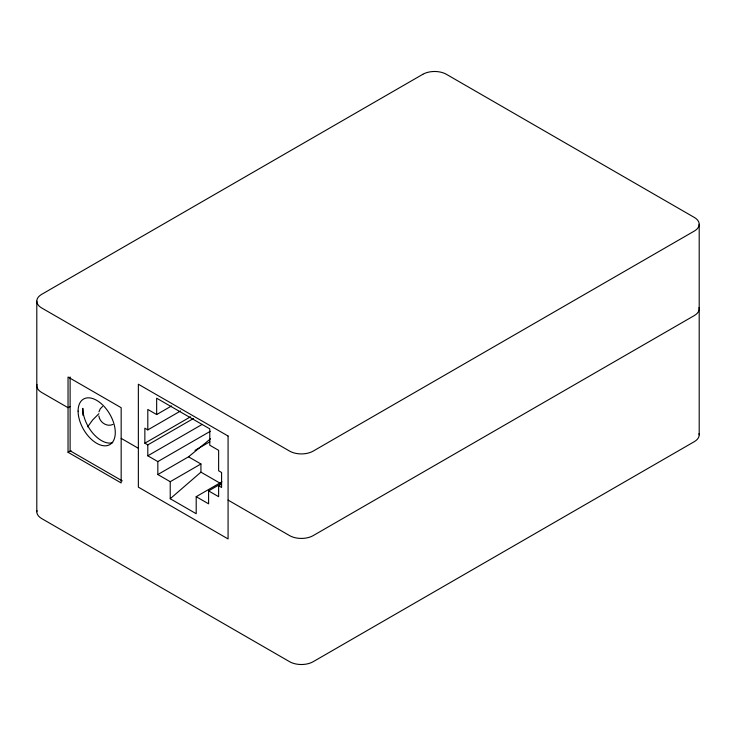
<?xml version="1.0" encoding="UTF-8"?>
<svg xmlns="http://www.w3.org/2000/svg" width="736" height="736" viewBox="0 0 736 736"><rect width="100%" height="100%" fill="white"/><g stroke="black" fill="none" stroke-linecap="round" stroke-linejoin="round"><path stroke-width="1.1" d="M98.946 411.81L100.234 408.848L102.543 406.484M87.621 426.871L92.598 420.017L98.918 413.687M221.941 481.822L196.199 496.68L196.199 513.719L170.228 498.732L200.928 472.153L200.928 463.974L188.526 456.817L157.835 474.536L157.835 461.582L210.266 431.314M188.526 456.817L210.542 438.794M70.012 406.557L68.043 407.698L41.685 392.481A16.698 9.642 0 0 1 36.947 384.413M68.043 452.281L121.164 482.954L121.164 407.698L68.043 377.025L68.043 452.281L70.996 450.579M193.476 418.517L147.807 444.884L144.854 443.182L144.854 428.186L147.807 429.898L147.807 409.446L156.658 414.561L171.571 405.95M147.807 429.898L180.568 410.973M144.854 443.182L190.532 416.815M147.807 444.884L147.807 455.796L202.216 424.378M194.966 450.377L209.852 441.784M157.835 474.536L170.228 481.694L200.928 463.974M196.199 496.68L208.601 503.838L208.601 490.894L221.462 483.469M208.601 490.894L218.629 496.68L218.629 485.778L221.61 484.058M112.902 424.433C106.876 427.257 99.636 422.271 98.863 415.96M200.928 472.153L220.165 483.258M218.629 485.778L221.582 487.48L221.582 472.494L218.629 470.782L218.629 450.34L209.778 445.225L209.778 428.867L156.658 398.204L156.658 414.561M121.164 438.371L138.359 448.298M228.077 500.094L289.588 535.606A16.698 9.642 0 0 0 313.196 535.606L694.315 315.569A16.698 9.642 0 0 0 699.053 307.501M147.807 455.796L157.835 461.582M122.268 480.893L70.122 450.791L70.122 376.961M699.2 224.25L699.2 434.847M170.228 481.694L170.228 498.732M82.818 415.187L82.818 408.37A26.294 15.18 60 0 0 93.187 433.605A26.294 15.18 60 0 0 112.728 442.667M36.8 301.153L36.8 511.75M36.947 510.499A16.698 9.642 0 0 0 41.685 518.567L289.588 661.692A16.698 9.642 0 0 0 313.196 661.692L694.315 441.655A16.698 9.642 0 0 0 699.053 433.587M422.804 74.308L41.685 294.345A16.698 9.642 0 0 0 41.685 307.97L289.588 451.094A16.698 9.642 0 0 0 313.196 451.094L694.315 231.058A16.698 9.642 0 0 0 694.315 217.433L446.412 74.308A16.698 9.642 0 0 0 422.804 74.308M228.077 436.025L138.359 384.229L138.359 487.14L228.077 538.936L228.077 436.025M78.099 411.093A26.294 15.18 60 0 0 105.984 445.786A26.294 15.18 60 0 0 105.984 408.6A26.294 15.18 60 0 0 78.099 411.093"/></g></svg>
